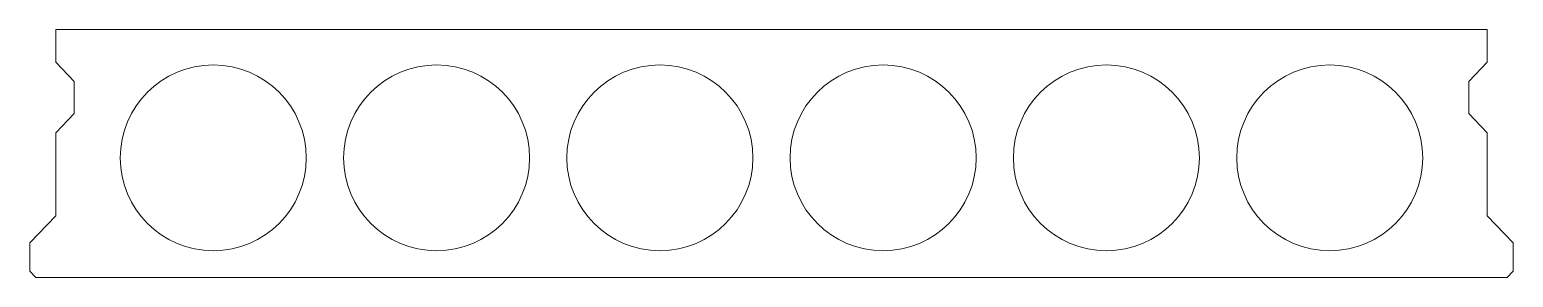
# Model space of a CAD drawing. Extents: x -5 to 1191, y 0 to 200.
import ezdxf

# ---------------------------------------------------------------- set-up
doc = ezdxf.new("R2010")
doc.units = 0
doc.layers.add('K-------ED1', color=3, linetype='Continuous', lineweight=0)

# ---------------------------------------------------------------- blocks, each defined once
blk = doc.blocks.new('*U5')
at = {"layer": 'K-------ED1'}
for p, q in [((23, 200), (1177, 200)), ((23, 173.7), (23, 200)), ((1177, 173.7), (1177, 200)), ((23, 173.7), (38, 158.1)), ((1177, 173.7), (1162, 158.1)), ((38, 158.1), (38, 132.4)), ((1162, 158.1), (1162, 132.4)), ((23, 116.8), (38, 132.4)), ((1177, 116.8), (1162, 132.4)), ((23, 116.8), (23, 49.8)), ((1177, 116.8), (1177, 49.8)), ((2, 28), (23, 49.8)), ((1198, 28), (1177, 49.8)), ((2, 28), (2, 5)), ((1198, 28), (1198, 5)), ((2, 5), (7, 0)), ((1193, 0), (7, 0)), ((1198, 5), (1193, 0))]:
    blk.add_line(p, q, dxfattribs=at)
for centre in [(150, 96.5), (330, 96.5), (510, 96.5), (690, 96.5), (870, 96.5), (1050, 96.5)]:
    blk.add_circle(centre, 75, dxfattribs=at)

msp = doc.modelspace()

# ---------------------------------------------------------------- block references
msp.add_blockref('*U5', (-7, 0))

doc.saveas('drawing.dxf')
